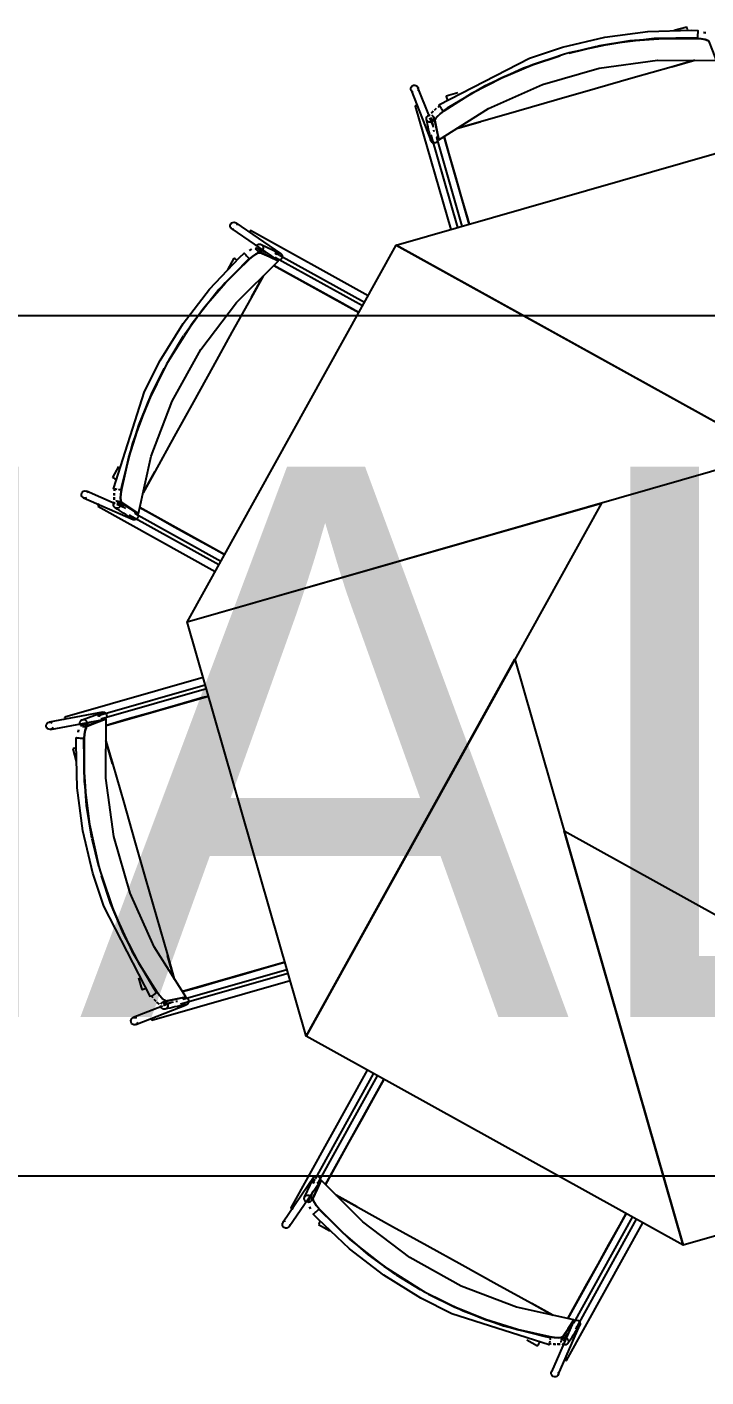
# Model space of a CAD drawing. Header units: metres. Extents: x 2.5 to 42.6, y 0.9 to 31.9.
# Drawn here: x 26.611 to 27.006, y 24.933 to 25.718 of the extents above; entities that cross this region are included whole.
import ezdxf

# ---------------------------------------------------------------- set-up
doc = ezdxf.new("R2010")
doc.units = ezdxf.units.M
for name, color, linetype in [('ARREDI', 9, 'Continuous'), ('PARETI_STRUTTURE', 7, 'Continuous'), ('PORTE_SCALE', 2, 'Continuous'), ('WAYFINDING_RIQUADRI', 7, 'Continuous'), ('WAYFINDING_TESTI', 7, 'Continuous')]:
    doc.layers.add(name, color=color, linetype=linetype)

msp = doc.modelspace()

# ---------------------------------------------------------------- linework, layer by layer
at = {"layer": 'ARREDI'}
for points in [[(26.99479, 25.71784), (26.9948, 25.71782)], [(26.99539, 25.71574), (26.99518, 25.71645), (26.995, 25.71709), (26.99487, 25.71755), (26.99479, 25.71781)], [(27.00097, 25.71284), (27.00093, 25.7122), (27.00091, 25.71174), (27.0009, 25.7115)], [(27.00112, 25.71555), (27.00114, 25.71579), (27.00114, 25.7158), (27.00114, 25.71576), (27.00112, 25.71549), (27.0011, 25.71499), (27.00105, 25.71432), (27.00101, 25.71357), (27.00097, 25.71283)], [(27.0058, 25.71436), (27.0045, 25.7146)], [(27.0045, 25.71459), (27.00573, 25.71437)], [(26.85336, 25.66888), (26.85142, 25.66742), (26.84971, 25.66588), (26.84861, 25.66459), (26.84831, 25.66376), (26.84943, 25.65795), (26.85059, 25.65216), (26.87952, 25.67045), (26.91078, 25.68448), (26.94374, 25.69392), (26.97768, 25.6986), (27.0119, 25.69842), (27.00981, 25.70395), (27.0077, 25.70946)], [(26.9263, 25.7027), (26.94219, 25.70658)], [(26.94215, 25.70656), (26.92631, 25.7027)], [(27.00053, 25.71115), (26.9811, 25.71121), (26.9617, 25.70971), (26.94276, 25.70669)], [(26.94279, 25.7067), (26.96178, 25.70972), (26.98121, 25.71122), (27.00068, 25.71114)], [(27.00769, 25.70947), (27.00699, 25.71), (27.00537, 25.71053), (27.00311, 25.71093), (27.00068, 25.71114)], [(27.00068, 25.71114), (27.00324, 25.71092), (27.00546, 25.71051), (27.00703, 25.71), (27.00771, 25.70947)], [(26.85336, 25.66889), (26.86984, 25.67928), (26.8871, 25.68831), (26.90506, 25.6959), (26.92092, 25.70115)], [(26.92091, 25.70116), (26.90509, 25.69592), (26.88717, 25.68834), (26.86993, 25.67934), (26.85349, 25.66898)], [(26.99948, 25.69849), (26.9857, 25.69454), (26.96359, 25.6882), (26.94139, 25.68184), (26.91917, 25.67546), (26.89698, 25.6691), (26.87486, 25.66275), (26.86109, 25.65881)], [(26.98607, 25.69463), (26.99949, 25.69849)], [(26.83563, 25.6799), (26.83499, 25.68029), (26.83454, 25.68087), (26.83442, 25.68109), (26.83442, 25.68111), (26.8343, 25.68158), (26.83433, 25.68233), (26.8346, 25.68302), (26.83512, 25.68358), (26.83577, 25.68393), (26.83652, 25.68404), (26.83726, 25.68388)], [(26.83725, 25.68389), (26.83789, 25.6835), (26.83835, 25.68292), (26.83846, 25.68269), (26.83846, 25.68268), (26.83859, 25.68221), (26.83856, 25.68146), (26.83828, 25.68076)], [(26.85481, 25.67766), (26.85488, 25.67741), (26.85502, 25.67694), (26.8552, 25.67632), (26.85536, 25.67577)], [(26.83773, 25.67213), (26.83724, 25.67199), (26.83695, 25.6719), (26.8369, 25.67189), (26.83691, 25.67189)], [(26.83837, 25.67231), (26.83773, 25.67213)], [(26.84469, 25.6626), (26.84405, 25.66299), (26.84359, 25.66356), (26.84338, 25.66411), (26.84336, 25.66427), (26.84337, 25.66493), (26.84338, 25.66499), (26.84366, 25.66567), (26.84418, 25.66621), (26.84483, 25.66656), (26.84558, 25.66666)], [(26.84632, 25.6665), (26.84696, 25.66612), (26.84741, 25.66555), (26.84762, 25.66499), (26.84765, 25.66484), (26.84762, 25.66413), (26.84762, 25.66411), (26.84735, 25.66343), (26.84683, 25.66289), (26.84618, 25.66255), (26.84543, 25.66245), (26.84469, 25.6626)], [(26.84732, 25.66891), (26.84626, 25.66765)], [(26.84629, 25.66767), (26.84737, 25.66895)], [(26.84805, 25.66957), (26.84908, 25.6705)], [(26.84899, 25.67044), (26.84805, 25.66958)], [(26.84828, 25.66375), (26.84857, 25.66455), (26.84964, 25.66583), (26.85131, 25.66734), (26.85337, 25.66889)], [(26.85011, 25.67127), (26.85097, 25.67193)], [(26.85098, 25.67193), (26.85011, 25.67128)], [(26.8505, 25.67261), (26.85051, 25.67259)], [(26.85221, 25.67018), (26.8518, 25.67077), (26.85137, 25.67138), (26.85098, 25.67193), (26.85069, 25.67234), (26.85052, 25.67257)], [(26.85298, 25.66909), (26.85284, 25.66928), (26.85258, 25.66965), (26.85222, 25.67017)], [(26.84742, 25.65942), (26.8471, 25.66104), (26.84628, 25.66526)], [(26.84792, 25.65692), (26.84774, 25.65786)], [(26.86108, 25.6588), (26.8745, 25.66263)], [(26.84714, 25.65059), (26.8465, 25.65098), (26.84604, 25.65156), (26.84593, 25.65178), (26.84593, 25.6518), (26.8458, 25.65227), (26.84583, 25.65302), (26.84611, 25.65371), (26.84662, 25.65427)], [(26.85009, 25.6529), (26.85006, 25.65215), (26.84979, 25.65145), (26.84929, 25.6509), (26.84862, 25.65055), (26.84787, 25.65044), (26.84713, 25.65059)], [(26.85059, 25.65215), (26.8492, 25.65397)], [(26.85357, 25.65404), (26.85644, 25.64401), (26.86, 25.6316), (26.86357, 25.61918), (26.86714, 25.60674), (26.86814, 25.60324)], [(26.72932, 25.60187), (26.72934, 25.60262), (26.72961, 25.60332), (26.73011, 25.60389), (26.73077, 25.60426), (26.7315, 25.60437), (26.73224, 25.60424), (26.73267, 25.604), (26.73268, 25.604), (26.73288, 25.60385), (26.73334, 25.60326), (26.73357, 25.60256)], [(26.7314, 25.60006), (26.73066, 25.6002), (26.73023, 25.60043), (26.73022, 25.60043), (26.73002, 25.60058), (26.72956, 25.60117), (26.72933, 25.60188)], [(26.74068, 25.59877), (26.74036, 25.59818)], [(26.74109, 25.59951), (26.7411, 25.59952), (26.74107, 25.59948), (26.74092, 25.59921), (26.74067, 25.59877)], [(26.74165, 25.58871), (26.74058, 25.58796)], [(26.74058, 25.58795), (26.7416, 25.58867)], [(26.74396, 25.58955), (26.74938, 25.58715), (26.7507, 25.58655)], [(26.74839, 25.58984), (26.74838, 25.58909), (26.74812, 25.58838), (26.74763, 25.58781), (26.74699, 25.58745), (26.74627, 25.58733), (26.74625, 25.58733), (26.74555, 25.58747), (26.74541, 25.58752), (26.74492, 25.58784), (26.74446, 25.58843), (26.74423, 25.58913)], [(26.74451, 25.59059), (26.74499, 25.59116), (26.74563, 25.59153), (26.74635, 25.59166), (26.74642, 25.59165), (26.74708, 25.59152), (26.74722, 25.59145), (26.7477, 25.59113), (26.74816, 25.59055), (26.7484, 25.58984)], [(26.66603, 25.44877), (26.66568, 25.44635), (26.66557, 25.44406), (26.66571, 25.44236), (26.66607, 25.44156), (26.67097, 25.43825), (26.67589, 25.43497), (26.6834, 25.46836), (26.6956, 25.50039), (26.71222, 25.53038), (26.73292, 25.55768), (26.75725, 25.58175), (26.75186, 25.58418), (26.74646, 25.58659)], [(26.74021, 25.58271), (26.72642, 25.56902), (26.71376, 25.55424), (26.7025, 25.53871)], [(26.70252, 25.53873), (26.71382, 25.5543), (26.7265, 25.56909), (26.74032, 25.58282)], [(26.7321, 25.583), (26.73167, 25.58324), (26.73144, 25.58336)], [(26.73332, 25.58232), (26.73267, 25.58268), (26.73217, 25.58296)], [(26.73751, 25.58625), (26.73735, 25.58641), (26.73734, 25.58644), (26.73737, 25.5864), (26.73755, 25.58619), (26.73788, 25.58581), (26.73833, 25.58531), (26.73883, 25.58476), (26.73933, 25.58422)], [(26.73932, 25.58421), (26.73975, 25.58374), (26.74006, 25.5834), (26.74021, 25.58323)], [(26.74645, 25.58659), (26.74558, 25.58646), (26.74408, 25.58569), (26.74219, 25.58438), (26.74031, 25.5828)], [(26.74032, 25.58281), (26.74228, 25.58446), (26.74414, 25.58574), (26.74561, 25.58649), (26.74647, 25.5866)], [(26.75531, 25.58407), (26.75725, 25.58175)], [(26.75725, 25.58175), (26.75532, 25.58407)], [(26.75558, 25.58552), (26.75608, 25.58609), (26.75674, 25.58645), (26.75747, 25.58658), (26.75821, 25.58642), (26.75864, 25.5862), (26.75865, 25.5862), (26.75885, 25.58605), (26.75931, 25.58547), (26.75954, 25.58476)], [(26.75955, 25.58475), (26.75953, 25.584), (26.75925, 25.58331), (26.75875, 25.58274), (26.7581, 25.58238), (26.75737, 25.58225)], [(26.74841, 25.57301), (26.74147, 25.56047), (26.73031, 25.54036), (26.71912, 25.52017), (26.70791, 25.49994), (26.69672, 25.47975), (26.68556, 25.45962), (26.67862, 25.4471)], [(26.74166, 25.56081), (26.74843, 25.57303)], [(26.80406, 25.55192), (26.79264, 25.55825), (26.77927, 25.56566), (26.76591, 25.57307), (26.75473, 25.57927)], [(26.69369, 25.52425), (26.70219, 25.53822)], [(26.70216, 25.53818), (26.69369, 25.52427)], [(26.66602, 25.44877), (26.67033, 25.46775), (26.67615, 25.48635), (26.68347, 25.50443), (26.69097, 25.51935)], [(26.69097, 25.51934), (26.68348, 25.50445), (26.67617, 25.48643), (26.67035, 25.46787), (26.66605, 25.44891)], [(26.66084, 25.456), (26.66108, 25.45587), (26.6615, 25.45564), (26.66208, 25.45532), (26.66272, 25.45496)], [(26.67862, 25.44709), (26.68538, 25.45928)], [(26.6457, 25.44401), (26.64498, 25.44383), (26.64423, 25.44393), (26.644, 25.44401), (26.64399, 25.44401), (26.64357, 25.44426), (26.64306, 25.44481), (26.64277, 25.4455), (26.64273, 25.44625), (26.64295, 25.44697), (26.64341, 25.44757), (26.64402, 25.44799)], [(26.64403, 25.44798), (26.64475, 25.44815), (26.6455, 25.44806), (26.64572, 25.44798), (26.64573, 25.44798), (26.64615, 25.44773), (26.64666, 25.44719)], [(26.66169, 25.44931), (26.66141, 25.44936), (26.66137, 25.44937), (26.6614, 25.44937)], [(26.66184, 25.44677), (26.66178, 25.44549)], [(26.6618, 25.44572), (26.66185, 25.44688)], [(26.66218, 25.44923), (26.66203, 25.44816)], [(26.66204, 25.44815), (26.66219, 25.44922)], [(26.66358, 25.44899), (26.66284, 25.44911), (26.66219, 25.44923)], [(26.66561, 25.44863), (26.66539, 25.44868), (26.66493, 25.44876), (26.66431, 25.44886)], [(26.66607, 25.44154), (26.6657, 25.44231), (26.66555, 25.44397), (26.66566, 25.44623), (26.66602, 25.44876)], [(26.65226, 25.43925), (26.65227, 25.43926)], [(26.65268, 25.44), (26.65243, 25.43955), (26.65229, 25.43929)], [(26.653, 25.44059), (26.65268, 25.44)], [(26.66434, 25.43819), (26.66361, 25.43801), (26.66288, 25.43809), (26.66235, 25.43832), (26.66221, 25.43842), (26.66175, 25.43891), (26.66172, 25.43895), (26.66145, 25.43963), (26.66142, 25.44037), (26.66164, 25.44109), (26.6621, 25.44169)], [(26.66173, 25.44451), (26.66187, 25.44287)], [(26.66188, 25.4429), (26.66174, 25.44458)], [(26.66273, 25.4421), (26.66345, 25.44228), (26.66419, 25.44219), (26.66471, 25.44196), (26.66485, 25.44186), (26.66534, 25.44133), (26.66562, 25.44065), (26.66564, 25.43992), (26.66542, 25.43919), (26.66496, 25.4386), (26.66434, 25.43818)], [(26.66852, 25.43787), (26.66714, 25.43878), (26.66357, 25.4412)], [(26.67667, 25.43841), (26.68579, 25.43336), (26.69708, 25.42709), (26.70839, 25.42083), (26.71971, 25.41455), (26.726, 25.41108)], [(26.67456, 25.43142), (26.67384, 25.43124), (26.67309, 25.43134), (26.67287, 25.43142), (26.67285, 25.43142), (26.67244, 25.43167), (26.67192, 25.43222), (26.67163, 25.43291), (26.67159, 25.43366)], [(26.67589, 25.43497), (26.67363, 25.43528)], [(26.67502, 25.43514), (26.67553, 25.4346), (26.67582, 25.43391), (26.67585, 25.43316), (26.67564, 25.43244), (26.67518, 25.43184), (26.67456, 25.43142)], [(26.71663, 25.32888), (26.71344, 25.32797), (26.69877, 25.32376), (26.68406, 25.31955), (26.66938, 25.31533), (26.65711, 25.31181)], [(26.62314, 25.30983), (26.62263, 25.31037), (26.62233, 25.31107), (26.62227, 25.31182), (26.62248, 25.31254), (26.62292, 25.31314), (26.62353, 25.31356), (26.62401, 25.31371), (26.62402, 25.31371), (26.62426, 25.31374), (26.62501, 25.31365), (26.62567, 25.31332)], [(26.63314, 25.31648), (26.63314, 25.31649)], [(26.63315, 25.31644), (26.63323, 25.31616), (26.63337, 25.31566)], [(26.63337, 25.31566), (26.63355, 25.31502)], [(26.64217, 25.3119), (26.64187, 25.3126), (26.6418, 25.31333), (26.64199, 25.31406), (26.64242, 25.31465), (26.64246, 25.31469), (26.64302, 25.31506), (26.64316, 25.31511), (26.64374, 25.31524), (26.64448, 25.31514), (26.64515, 25.31481)], [(26.64221, 25.31147), (26.64774, 25.3136), (26.64909, 25.31411)], [(26.64514, 25.31481), (26.64565, 25.31427), (26.64597, 25.31357), (26.64603, 25.31284), (26.64583, 25.31211), (26.64542, 25.31152), (26.6454, 25.31152), (26.6448, 25.31111), (26.64467, 25.31106), (26.6441, 25.31093), (26.64336, 25.31103)], [(26.68666, 25.15681), (26.68811, 25.15486), (26.68966, 25.15316), (26.69095, 25.15206), (26.69178, 25.15175), (26.69759, 25.15288), (26.70338, 25.15403), (26.68509, 25.18296), (26.67106, 25.21422), (26.66161, 25.24718), (26.65693, 25.28113), (26.65711, 25.31535), (26.65159, 25.31325), (26.64607, 25.31114)], [(26.65328, 25.31684), (26.65322, 25.31759), (26.65343, 25.31831), (26.65388, 25.31892), (26.65449, 25.31934), (26.65496, 25.31948), (26.65497, 25.31948), (26.65521, 25.31952), (26.65596, 25.31944), (26.65663, 25.3191)], [(26.65411, 25.31562), (26.65711, 25.31535)], [(26.65712, 25.31535), (26.65412, 25.31563)], [(26.65662, 25.3191), (26.65714, 25.31856), (26.65744, 25.31786), (26.6575, 25.31711), (26.65729, 25.31639), (26.65684, 25.31579)], [(26.62633, 25.31062), (26.6259, 25.31002), (26.62528, 25.3096), (26.6248, 25.30945), (26.62479, 25.30945), (26.62455, 25.30942), (26.6238, 25.30951), (26.62314, 25.30983)], [(26.64117, 25.30924), (26.64094, 25.30795)], [(26.64095, 25.30794), (26.64117, 25.30918)], [(26.6444, 25.30413), (26.64462, 25.30668), (26.64502, 25.30891), (26.64554, 25.31048), (26.64607, 25.31116)], [(26.64607, 25.31114), (26.64554, 25.31043), (26.64501, 25.30882), (26.64461, 25.30656), (26.6444, 25.30412)], [(26.6377, 25.29823), (26.63772, 25.29824)], [(26.6398, 25.29883), (26.63909, 25.29862), (26.63845, 25.29844), (26.63799, 25.29832), (26.63773, 25.29824)], [(26.63998, 25.30457), (26.63975, 25.30458), (26.63973, 25.30458), (26.63977, 25.30458), (26.64005, 25.30457), (26.64055, 25.30453), (26.64122, 25.3045), (26.64197, 25.30446), (26.6427, 25.30441)], [(26.6427, 25.30441), (26.64334, 25.30437), (26.6438, 25.30436), (26.64404, 25.30434)], [(26.64884, 25.24624), (26.64581, 25.26522), (26.64431, 25.28465), (26.6444, 25.30412)], [(26.64439, 25.30398), (26.64432, 25.28455), (26.64582, 25.26515), (26.64885, 25.2462)], [(26.66091, 25.28952), (26.65705, 25.30293)], [(26.65705, 25.30292), (26.66099, 25.28914), (26.66734, 25.26703), (26.6737, 25.24484), (26.68008, 25.22261), (26.68644, 25.20042), (26.69279, 25.17831), (26.69673, 25.16453)], [(26.65284, 25.22975), (26.64897, 25.24564)], [(26.64898, 25.24559), (26.65284, 25.22976)], [(26.68665, 25.15681), (26.67626, 25.17328), (26.66723, 25.19054), (26.65963, 25.2085), (26.65438, 25.22436)], [(26.65438, 25.22435), (26.65962, 25.20853), (26.6672, 25.19061), (26.6762, 25.17338), (26.68656, 25.15693)], [(26.69674, 25.16453), (26.69291, 25.17795)], [(26.7015, 25.15701), (26.71152, 25.15989), (26.72394, 25.16344), (26.73636, 25.16701), (26.7488, 25.17058), (26.76102, 25.17408)], [(26.67787, 25.15826), (26.67812, 25.15833), (26.6786, 25.15847), (26.67922, 25.15865), (26.67994, 25.15886)], [(26.68536, 25.15566), (26.68476, 25.15524), (26.68415, 25.15481), (26.68361, 25.15442), (26.68319, 25.15413), (26.68297, 25.15396)], [(26.68645, 25.15642), (26.68626, 25.15629), (26.68588, 25.15602), (26.68537, 25.15566)], [(26.69179, 25.15173), (26.69099, 25.15202), (26.68971, 25.15309), (26.6882, 25.15476), (26.68665, 25.15681)], [(26.68293, 25.15394), (26.68294, 25.15395)], [(26.6836, 25.15442), (26.68426, 25.15356)], [(26.68426, 25.15356), (26.68361, 25.15442)], [(26.68597, 25.1515), (26.68504, 25.15252)], [(26.6851, 25.15244), (26.68596, 25.15149)], [(26.68787, 25.14973), (26.68659, 25.15081)], [(26.68662, 25.15076), (26.68789, 25.14971)], [(26.69294, 25.14814), (26.69255, 25.1475), (26.69198, 25.14704), (26.69142, 25.14683), (26.69127, 25.1468), (26.6906, 25.14682), (26.69055, 25.14683), (26.68987, 25.14711), (26.68933, 25.14762), (26.68898, 25.14827), (26.68888, 25.14902)], [(26.68904, 25.14976), (26.68942, 25.1504), (26.68999, 25.15086), (26.69055, 25.15107), (26.6907, 25.15109), (26.69141, 25.15107), (26.69142, 25.15107), (26.6921, 25.15079), (26.69265, 25.15028), (26.69299, 25.14962), (26.69309, 25.14887), (26.69294, 25.14814)], [(26.69612, 25.15087), (26.6945, 25.15055), (26.69027, 25.14973)], [(26.69862, 25.15136), (26.69767, 25.15118)], [(26.70495, 25.15058), (26.70456, 25.14994), (26.70398, 25.14948), (26.70375, 25.14937), (26.70374, 25.14937), (26.70327, 25.14925), (26.70252, 25.14928), (26.70182, 25.14955), (26.70127, 25.15007)], [(26.70338, 25.15403), (26.70156, 25.15264)], [(26.70264, 25.15354), (26.70339, 25.15351), (26.70409, 25.15323), (26.70464, 25.15273), (26.70499, 25.15206), (26.7051, 25.15131), (26.70495, 25.15058)], [(26.67564, 25.13908), (26.67525, 25.13844), (26.67467, 25.13798), (26.67445, 25.13787), (26.67443, 25.13787), (26.67396, 25.13774), (26.67321, 25.13777), (26.67251, 25.13805), (26.67196, 25.13856), (26.67161, 25.13922), (26.6715, 25.13997), (26.67165, 25.1407)], [(26.67165, 25.1407), (26.67204, 25.14134), (26.67262, 25.1418), (26.67284, 25.14189), (26.67286, 25.14191), (26.67333, 25.14203), (26.67408, 25.14201), (26.67477, 25.14173)], [(26.68323, 25.14182), (26.68341, 25.14118)], [(26.68341, 25.14117), (26.68355, 25.14067), (26.68363, 25.1404), (26.68365, 25.14034), (26.68365, 25.14035)], [(26.81856, 25.10601), (26.81313, 25.09622), (26.80574, 25.08288), (26.79832, 25.06951), (26.79092, 25.05613), (26.78472, 25.04497)], [(26.91522, 24.95626), (26.91764, 24.95591), (26.91993, 24.9558), (26.92162, 24.95594), (26.92243, 24.9563), (26.92573, 24.96121), (26.92901, 24.96612), (26.89562, 24.97364), (26.86359, 24.98583), (26.83361, 25.00246), (26.8063, 25.02315), (26.78223, 25.04748), (26.7798, 25.04209), (26.7774, 25.03669)], [(26.77846, 25.04582), (26.77789, 25.04632), (26.77753, 25.04697), (26.77741, 25.04771), (26.77756, 25.04844), (26.77778, 25.04887), (26.77778, 25.04889), (26.77794, 25.04908), (26.77852, 25.04954), (26.77923, 25.04977)], [(26.77923, 25.04978), (26.77998, 25.04976), (26.78067, 25.04949), (26.78124, 25.04899), (26.7816, 25.04833), (26.78173, 25.0476)], [(26.77991, 25.04555), (26.78223, 25.04748)], [(26.78223, 25.04748), (26.77991, 25.04555)], [(26.7734, 25.03474), (26.77283, 25.03523), (26.77245, 25.03586), (26.77233, 25.03659), (26.77234, 25.03666), (26.77246, 25.03731), (26.77253, 25.03745), (26.77285, 25.03793), (26.77344, 25.03839), (26.77415, 25.03863)], [(26.77414, 25.03862), (26.77489, 25.03861), (26.7756, 25.03835), (26.77617, 25.03786), (26.77653, 25.03722), (26.77666, 25.0365), (26.77666, 25.03649), (26.77652, 25.03578), (26.77646, 25.03564), (26.77614, 25.03515), (26.77556, 25.03469), (26.77485, 25.03446)], [(26.77444, 25.0342), (26.77684, 25.03961), (26.77744, 25.04093)], [(26.80318, 25.03189), (26.79096, 25.03866)], [(26.79097, 25.03864), (26.80351, 25.0317), (26.82362, 25.02054), (26.84382, 25.00935), (26.86404, 24.99814), (26.88424, 24.98695), (26.90436, 24.97579), (26.91689, 24.96885)], [(26.76448, 25.03132), (26.76446, 25.03133), (26.76451, 25.0313), (26.76477, 25.03115), (26.76521, 25.0309)], [(26.76522, 25.03091), (26.7658, 25.03059)], [(26.77528, 25.03188), (26.77603, 25.03081)], [(26.77604, 25.03081), (26.77533, 25.03184)], [(26.78117, 25.03055), (26.77952, 25.03251), (26.77824, 25.03437), (26.77749, 25.03584), (26.77738, 25.0367)], [(26.7774, 25.03669), (26.77752, 25.03581), (26.7783, 25.03431), (26.7796, 25.03242), (26.78119, 25.03055)], [(26.77977, 25.02955), (26.78024, 25.02998), (26.78059, 25.03029), (26.78076, 25.03044)], [(26.82525, 24.99276), (26.80968, 25.00405), (26.79489, 25.01673), (26.78118, 25.03055)], [(26.78127, 25.03044), (26.79497, 25.01665), (26.80975, 25.004), (26.82527, 24.99273)], [(26.76211, 25.01955), (26.76136, 25.01957), (26.76067, 25.01984), (26.7601, 25.02034), (26.75972, 25.021), (26.75961, 25.02173), (26.75975, 25.02247), (26.75999, 25.0229), (26.75999, 25.02291), (26.76014, 25.02311), (26.76072, 25.02357), (26.76143, 25.0238)], [(26.77774, 25.02774), (26.77757, 25.02759), (26.77755, 25.02757), (26.77759, 25.0276), (26.7778, 25.02778), (26.77817, 25.02811), (26.77867, 25.02856), (26.77923, 25.02906), (26.77977, 25.02956)], [(26.78166, 25.02355), (26.7813, 25.0229), (26.78098, 25.02233), (26.78075, 25.0219), (26.78062, 25.02168)], [(26.92557, 24.9669), (26.93063, 24.97602), (26.93689, 24.98731), (26.94316, 24.99862), (26.94943, 25.00994), (26.9557, 25.02124), (26.95941, 25.02794)], [(26.76393, 25.02163), (26.76379, 25.02089), (26.76355, 25.02046), (26.76355, 25.02045), (26.7634, 25.02025), (26.76282, 25.0198), (26.76211, 25.01956)], [(26.83973, 24.98392), (26.82576, 24.99242)], [(26.8258, 24.99239), (26.83972, 24.98392)], [(26.84464, 24.9812), (26.85953, 24.97371), (26.87756, 24.96641), (26.89611, 24.96059), (26.91507, 24.95628)], [(26.91522, 24.95625), (26.89623, 24.96056), (26.87764, 24.96638), (26.85957, 24.9737), (26.84464, 24.9812)], [(26.9169, 24.96885), (26.9047, 24.97561)], [(26.92901, 24.96612), (26.92878, 24.96435)], [(26.92884, 24.96525), (26.92938, 24.96576), (26.93008, 24.96604), (26.93083, 24.96608), (26.93155, 24.96587), (26.93215, 24.96541), (26.93256, 24.96479)], [(26.93256, 24.96479), (26.93274, 24.96407), (26.93264, 24.96332), (26.93256, 24.9631), (26.93256, 24.96308), (26.93231, 24.96267), (26.93177, 24.96215), (26.93107, 24.96186), (26.93032, 24.96182)], [(26.90799, 24.95108), (26.90811, 24.95131), (26.90835, 24.95173), (26.90867, 24.95231), (26.90903, 24.95295)], [(26.91467, 24.95192), (26.91463, 24.95164), (26.91461, 24.9516), (26.91461, 24.95161)], [(26.91475, 24.95241), (26.91582, 24.95226)], [(26.915, 24.95381), (26.91487, 24.95307), (26.91476, 24.95242)], [(26.91583, 24.95227), (26.91476, 24.95242)], [(26.91535, 24.95584), (26.91531, 24.95562), (26.91523, 24.95516), (26.91511, 24.95454)], [(26.92245, 24.9563), (26.92167, 24.95594), (26.92002, 24.95578), (26.91775, 24.9559), (26.91523, 24.95626)], [(26.91826, 24.95203), (26.91711, 24.95208)], [(26.91722, 24.95207), (26.91849, 24.95201)], [(26.92109, 24.95211), (26.91941, 24.95197)], [(26.91948, 24.95196), (26.92111, 24.9521)], [(26.92189, 24.95296), (26.92171, 24.95368), (26.92179, 24.95442), (26.92203, 24.95494), (26.92212, 24.95508), (26.92265, 24.95557), (26.92333, 24.95585), (26.92407, 24.95588), (26.92479, 24.95565), (26.92539, 24.95519), (26.9258, 24.95457)], [(26.9258, 24.95457), (26.92598, 24.95385), (26.9259, 24.95311), (26.92565, 24.95258), (26.92556, 24.95244), (26.92509, 24.95198), (26.92504, 24.95196), (26.92435, 24.95168), (26.92362, 24.95165), (26.9229, 24.95187), (26.9223, 24.95233)], [(26.92612, 24.95875), (26.9252, 24.95738), (26.92278, 24.95381)], [(26.916, 24.93426), (26.91584, 24.93498), (26.91592, 24.93573), (26.916, 24.93595), (26.916, 24.93596), (26.91625, 24.93638), (26.91679, 24.9369)], [(26.91997, 24.93593), (26.92015, 24.93521), (26.92005, 24.93446), (26.91997, 24.93424), (26.91997, 24.93422), (26.91972, 24.93381), (26.91918, 24.93329), (26.91849, 24.933), (26.91774, 24.93296), (26.91701, 24.93318), (26.91642, 24.93364), (26.916, 24.93425)], [(26.9234, 24.94324), (26.92398, 24.94292)], [(26.92399, 24.94291), (26.92443, 24.94266)], [(26.92448, 24.94264), (26.92469, 24.94253)], [(26.92474, 24.94249), (26.92473, 24.94251)]]:
    msp.add_lwpolyline(points, dxfattribs=at)
for points in [[(26.82576, 25.59108), (27.06663, 25.66015), (27.1357, 25.41929)], [(26.70429, 25.37191), (26.82576, 25.59108), (27.04492, 25.46961)], [(26.77336, 25.13105), (26.7043, 25.37192), (26.94516, 25.44099)], [(26.99252, 25.00958), (26.77337, 25.13105), (26.89484, 25.35021)], [(27.2334, 25.07865), (26.99252, 25.00958), (26.92345, 25.25045)]]:
    msp.add_lwpolyline(points, close=True, dxfattribs=at)
at = {"layer": 'PARETI_STRUTTURE'}
for points in [[(26.9224, 25.70612), (26.94702, 25.71187), (26.97209, 25.71515), (26.99736, 25.71591), (27.00114, 25.71581)], [(26.99479, 25.71784), (26.98744, 25.71573)], [(26.8505, 25.67261), (26.90319, 25.69977), (26.9224, 25.70612)], [(27.0009, 25.71148), (26.97579, 25.71108), (26.95087, 25.70815), (26.92638, 25.70273), (26.92359, 25.70196)], [(26.92359, 25.70196), (26.89987, 25.69385), (26.87708, 25.68339), (26.85547, 25.67072), (26.853, 25.66907)], [(26.84512, 25.66572), (26.83845, 25.68269)], [(26.83443, 25.6811), (26.84593, 25.6518)], [(26.86166, 25.67966), (26.8548, 25.67769)], [(26.8369, 25.67189), (26.85747, 25.60017)], [(26.84725, 25.66029), (26.8454, 25.665)], [(26.84657, 25.66284), (26.84709, 25.66104)], [(26.84762, 25.66499), (26.85012, 25.65355)], [(26.86163, 25.60136), (26.84619, 25.65524)], [(26.84923, 25.65357), (26.86401, 25.60204)], [(26.84996, 25.65338), (26.84958, 25.65438)], [(26.86817, 25.60324), (26.8536, 25.65406)], [(26.75864, 25.5862), (26.73267, 25.604)], [(26.73022, 25.60043), (26.7562, 25.58262)], [(26.80945, 25.56164), (26.7411, 25.59952)], [(26.75599, 25.58252), (26.75587, 25.58257), (26.75576, 25.58263), (26.75563, 25.58269), (26.75552, 25.58274), (26.7554, 25.5828), (26.75528, 25.58285), (26.75516, 25.58291), (26.75505, 25.58296), (26.75492, 25.58302), (26.75481, 25.58307), (26.75469, 25.58313), (26.75458, 25.58319), (26.75445, 25.58324), (26.75433, 25.5833), (26.75421, 25.58335), (26.75409, 25.58342), (26.75398, 25.58348), (26.75385, 25.58353), (26.75374, 25.58359), (26.75362, 25.58364), (26.75351, 25.5837), (26.75338, 25.58375), (26.75327, 25.58381), (26.75315, 25.58387), (26.75303, 25.58392), (26.75291, 25.58398), (26.75278, 25.58403), (26.75267, 25.58409), (26.75255, 25.58414), (26.75244, 25.5842), (26.75231, 25.58425), (26.7522, 25.58431), (26.75208, 25.58437), (26.75196, 25.58442), (26.75184, 25.58448), (26.75173, 25.58453), (26.7516, 25.58459), (26.75148, 25.58464), (26.75137, 25.5847), (26.75124, 25.58475), (26.75113, 25.58481), (26.75101, 25.58487), (26.7509, 25.58492), (26.75077, 25.58499), (26.75066, 25.58505), (26.75053, 25.5851), (26.75042, 25.58516), (26.7503, 25.58521), (26.75019, 25.58527), (26.75006, 25.58532), (26.74994, 25.58538), (26.74983, 25.58544), (26.7497, 25.58549), (26.74959, 25.58555), (26.74946, 25.5856), (26.74935, 25.58566), (26.74923, 25.58571), (26.74912, 25.58577), (26.74899, 25.58582), (26.74888, 25.58588), (26.74876, 25.58594), (26.74865, 25.58599), (26.74852, 25.58605), (26.7484, 25.5861), (26.74828, 25.58616), (26.74816, 25.58621), (26.74805, 25.58627), (26.74792, 25.58632), (26.74781, 25.58638), (26.74769, 25.58644), (26.74758, 25.58649), (26.74745, 25.58656), (26.74734, 25.58662), (26.74721, 25.58667), (26.7471, 25.58673), (26.74698, 25.58678), (26.74685, 25.58684), (26.74674, 25.58689), (26.74662, 25.58695), (26.74651, 25.587), (26.74638, 25.58706), (26.74627, 25.58712), (26.74615, 25.58717), (26.74603, 25.58723), (26.74591, 25.58728), (26.7458, 25.58734), (26.74567, 25.58739), (26.74556, 25.58745), (26.74544, 25.5875), (26.74541, 25.58752)], [(26.74721, 25.59145), (26.75785, 25.58643)], [(26.74866, 25.58755), (26.74774, 25.58807)], [(26.68851, 25.52391), (26.70186, 25.54538), (26.71728, 25.56544), (26.7346, 25.58384), (26.73733, 25.58644)], [(26.74023, 25.58321), (26.72275, 25.56516), (26.70721, 25.54548), (26.69371, 25.52433), (26.6923, 25.5218)], [(26.73141, 25.58338), (26.7277, 25.5767)], [(26.75524, 25.58673), (26.7578, 25.5853)], [(26.80615, 25.55569), (26.75565, 25.58369)], [(26.758, 25.5852), (26.80735, 25.55785)], [(26.75471, 25.57924), (26.80404, 25.5519)], [(26.66137, 25.44937), (26.67942, 25.50584), (26.68852, 25.52391)], [(26.6923, 25.52181), (26.68126, 25.4993), (26.67254, 25.4758), (26.66622, 25.45155), (26.66563, 25.44863)], [(26.66427, 25.46225), (26.66081, 25.45602)], [(26.66244, 25.4407), (26.64573, 25.44799)], [(26.644, 25.44401), (26.67286, 25.43143)], [(26.65226, 25.43925), (26.72061, 25.40136)], [(26.66778, 25.43836), (26.66335, 25.44029)], [(26.66472, 25.44195), (26.67458, 25.43562)], [(26.66549, 25.43969), (26.6664, 25.43919)], [(26.72601, 25.4111), (26.67667, 25.43845)], [(26.72271, 25.40515), (26.6706, 25.43404)], [(26.67459, 25.43539), (26.6736, 25.43582)], [(26.67393, 25.43501), (26.7239, 25.4073)], [(26.71357, 25.33956), (26.63314, 25.31649)], [(26.71545, 25.33302), (26.65463, 25.31558)], [(26.65522, 25.31832), (26.71476, 25.3354)], [(26.6571, 25.31178), (26.71664, 25.32885)], [(26.65496, 25.31948), (26.624, 25.3137)], [(26.6248, 25.30945), (26.65576, 25.31523)], [(26.64316, 25.31511), (26.65423, 25.31909)], [(26.65569, 25.315), (26.65557, 25.31496), (26.65544, 25.31492), (26.65532, 25.31486), (26.65519, 25.31482), (26.65508, 25.31478), (26.65495, 25.31474), (26.65483, 25.3147), (26.6547, 25.31466), (26.65458, 25.3146), (26.65445, 25.31456), (26.65433, 25.31452), (26.6542, 25.31448), (26.65408, 25.31443), (26.65397, 25.31438), (26.65384, 25.31434), (26.65372, 25.31429), (26.65359, 25.31425), (26.65347, 25.31421), (26.65334, 25.31417), (26.65322, 25.31411), (26.65309, 25.31407), (26.65297, 25.31403), (26.65286, 25.31399), (26.65273, 25.31395), (26.65261, 25.31389), (26.65248, 25.31385), (26.65236, 25.31381), (26.65223, 25.31377), (26.65211, 25.31373), (26.65198, 25.31367), (26.65186, 25.31363), (26.65173, 25.31359), (26.65162, 25.31354), (26.6515, 25.3135), (26.65137, 25.31346), (26.65125, 25.31341), (26.65112, 25.31336), (26.651, 25.31332), (26.65087, 25.31328), (26.65075, 25.31324), (26.65062, 25.31318), (26.65051, 25.31314), (26.65039, 25.3131), (26.65026, 25.31306), (26.65014, 25.31302), (26.65001, 25.31298), (26.64989, 25.31292), (26.64976, 25.31288), (26.64964, 25.31284), (26.64951, 25.31279), (26.6494, 25.31275), (26.64927, 25.3127), (26.64915, 25.31266), (26.64902, 25.31261), (26.6489, 25.31257), (26.64877, 25.31253), (26.64865, 25.31248), (26.64852, 25.31243), (26.6484, 25.31239), (26.64829, 25.31235), (26.64816, 25.31231), (26.64804, 25.31227), (26.64791, 25.31221), (26.64779, 25.31217), (26.64766, 25.31213), (26.64754, 25.31209), (26.64741, 25.31204), (26.64729, 25.31199), (26.64718, 25.31195), (26.64705, 25.31191), (26.64693, 25.31186), (26.6468, 25.31182), (26.64668, 25.31178), (26.64655, 25.31173), (26.64643, 25.31168), (26.6463, 25.31164), (26.64618, 25.3116), (26.64605, 25.31156), (26.64594, 25.3115), (26.64582, 25.31146), (26.64569, 25.31142), (26.64557, 25.31138), (26.64544, 25.31134), (26.64532, 25.31128), (26.64519, 25.31124), (26.64507, 25.3112), (26.64494, 25.31116), (26.64483, 25.31111), (26.6447, 25.31107), (26.64466, 25.31106)], [(26.64692, 25.31337), (26.64593, 25.31308)], [(26.65218, 25.31745), (26.655, 25.31825)], [(26.6377, 25.29823), (26.63981, 25.29088)], [(26.64942, 25.22585), (26.64367, 25.25047), (26.64039, 25.27554), (26.63963, 25.3008), (26.63972, 25.30458)], [(26.64405, 25.30434), (26.64446, 25.27923), (26.64739, 25.25431), (26.6528, 25.22983), (26.65358, 25.22704)], [(26.65358, 25.22704), (26.66169, 25.20332), (26.67215, 25.18052), (26.68482, 25.15891), (26.68647, 25.15644)], [(26.68293, 25.15394), (26.65576, 25.20664), (26.64942, 25.22584)], [(26.76102, 25.17412), (26.70148, 25.15705)], [(26.67587, 25.16511), (26.67785, 25.15824)], [(26.68365, 25.14035), (26.76408, 25.16341)], [(26.76289, 25.16758), (26.70031, 25.14963)], [(26.70197, 25.15268), (26.76222, 25.16995)], [(26.68982, 25.14856), (26.67285, 25.1419)], [(26.67444, 25.13787), (26.70374, 25.14937)], [(26.69525, 25.15069), (26.69054, 25.14885)], [(26.69055, 25.15107), (26.70199, 25.15357)], [(26.69269, 25.15002), (26.6945, 25.15053)], [(26.70216, 25.15341), (26.70116, 25.15302)], [(26.80884, 25.11139), (26.76447, 25.03132)], [(26.77879, 25.04823), (26.81264, 25.10929)], [(26.81479, 25.10809), (26.78031, 25.04587)], [(26.78474, 25.04494), (26.81857, 25.106)], [(26.77779, 25.04888), (26.75998, 25.0229)], [(26.76355, 25.02046), (26.78136, 25.04643)], [(26.77253, 25.03745), (26.77756, 25.04808)], [(26.78147, 25.04622), (26.78141, 25.0461), (26.78135, 25.04599), (26.7813, 25.04586), (26.78124, 25.04575), (26.78119, 25.04563), (26.78113, 25.04552), (26.78108, 25.04539), (26.78102, 25.04528), (26.78097, 25.04515), (26.78091, 25.04504), (26.78085, 25.04492), (26.7808, 25.04481), (26.78074, 25.04468), (26.78069, 25.04456), (26.78062, 25.04445), (26.78056, 25.04432), (26.78051, 25.04421), (26.78045, 25.04409), (26.7804, 25.04397), (26.78034, 25.04385), (26.78029, 25.04374), (26.78023, 25.04361), (26.78017, 25.0435), (26.78012, 25.04338), (26.78006, 25.04325), (26.78001, 25.04314), (26.77995, 25.04302), (26.7799, 25.0429), (26.77984, 25.04278), (26.77979, 25.04267), (26.77973, 25.04254), (26.77967, 25.04243), (26.77962, 25.04231), (26.77956, 25.0422), (26.77951, 25.04207), (26.77945, 25.04196), (26.7794, 25.04184), (26.77934, 25.04171), (26.77929, 25.0416), (26.77923, 25.04147), (26.77917, 25.04136), (26.77912, 25.04124), (26.77905, 25.04113), (26.77899, 25.041), (26.77894, 25.04089), (26.77888, 25.04077), (26.77883, 25.04065), (26.77877, 25.04053), (26.77872, 25.04042), (26.77866, 25.04029), (26.7786, 25.04017), (26.77855, 25.04006), (26.77849, 25.03993), (26.77844, 25.03982), (26.77838, 25.0397), (26.77833, 25.03959), (26.77827, 25.03946), (26.77822, 25.03935), (26.77816, 25.03922), (26.7781, 25.03911), (26.77805, 25.03899), (26.77799, 25.03888), (26.77794, 25.03875), (26.77788, 25.03863), (26.77783, 25.03852), (26.77777, 25.03839), (26.77772, 25.03828), (26.77766, 25.03815), (26.7776, 25.03804), (26.77755, 25.03792), (26.77749, 25.03781), (26.77742, 25.03768), (26.77737, 25.03757), (26.77731, 25.03745), (26.77726, 25.03734), (26.7772, 25.03721), (26.77715, 25.03709), (26.77709, 25.03697), (26.77704, 25.03685), (26.77698, 25.03674), (26.77692, 25.03661), (26.77687, 25.0365), (26.77681, 25.03638), (26.77676, 25.03627), (26.7767, 25.03614), (26.77665, 25.03603), (26.77659, 25.0359), (26.77654, 25.03579), (26.77648, 25.03567), (26.77647, 25.03564)], [(26.77725, 25.04547), (26.77868, 25.04804)], [(26.77643, 25.03889), (26.77592, 25.03797)], [(26.78078, 25.03046), (26.79883, 25.01299), (26.8185, 24.99744), (26.83965, 24.98394), (26.84218, 24.98253)], [(26.84008, 24.97874), (26.8186, 24.99209), (26.79855, 25.00751), (26.78015, 25.02483), (26.77755, 25.02756)], [(26.92474, 24.94249), (26.96911, 25.02256)], [(26.95938, 25.02795), (26.92555, 24.9669)], [(26.92908, 24.96435), (26.96317, 25.02585)], [(26.96533, 25.02466), (26.92995, 24.96084)], [(26.7806, 25.02164), (26.78728, 25.01793)], [(26.91462, 24.9516), (26.85814, 24.96965), (26.84007, 24.97875)], [(26.84218, 24.98253), (26.86469, 24.97149), (26.88819, 24.96277), (26.91244, 24.95645), (26.91536, 24.95587)], [(26.92859, 24.96482), (26.916, 24.93596)], [(26.91997, 24.93423), (26.93256, 24.96309)], [(26.92203, 24.95495), (26.92837, 24.96481)], [(26.90173, 24.9545), (26.90797, 24.95104)], [(26.92448, 24.95605), (26.92521, 24.95737)]]:
    msp.add_lwpolyline(points, dxfattribs=at)
at = {"layer": 'PORTE_SCALE'}
for centre, radius, start, end in [((23.46262, 24.92225), 3.4612, 12.18186, 12.37645), ((22.10065, 18.32595), 8.44956, 57.24518, 57.324991), ((27.43328, 21.76607), 3.4612, 102.18186, 102.37645), ((34.03803, 20.39088), 8.44956, 147.24518, 147.324991)]:
    msp.add_arc(centre, radius, start, end, dxfattribs=at)
at = {"layer": 'WAYFINDING_RIQUADRI'}
msp.add_lwpolyline([(24.2, 25.05), (27.8, 25.05), (27.8, 25.55), (24.2, 25.55)], close=True, dxfattribs=at)

# ---------------------------------------------------------------- texts
at = {"layer": 'WAYFINDING_TESTI', "insert": (26, 25.3), "char_height": 0.32, "attachment_point": 5}
msp.add_mtext('AULA INFORMALE 130', dxfattribs=at)

doc.saveas('drawing.dxf')
